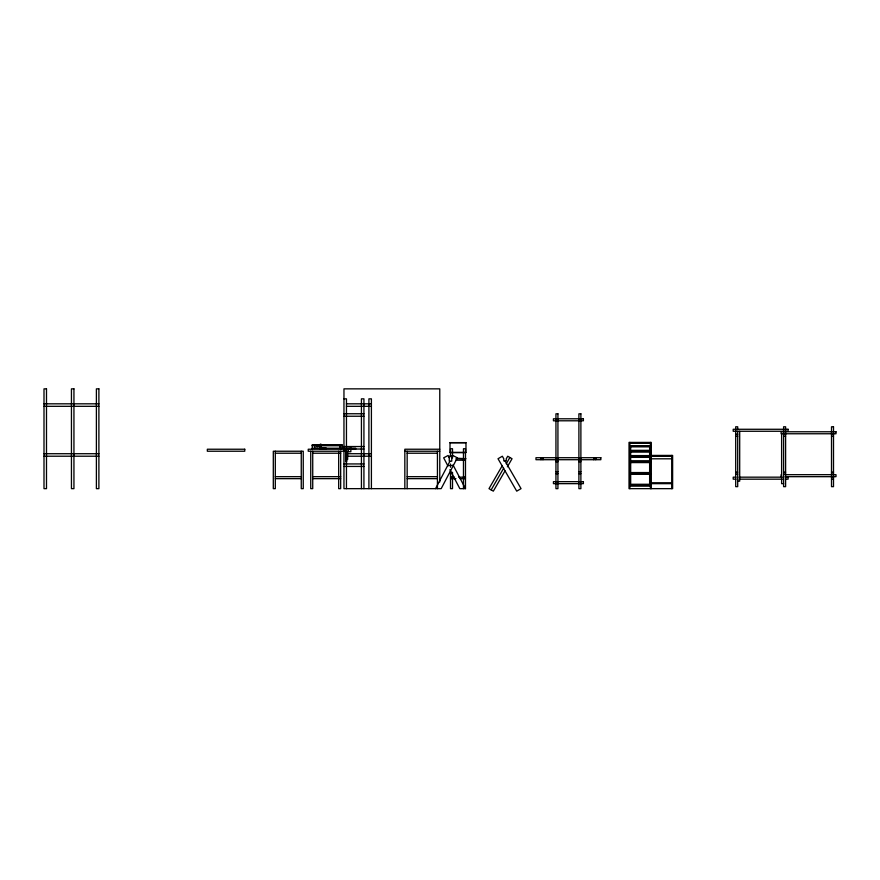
<?xml version="1.0" encoding="UTF-8"?>
<svg xmlns="http://www.w3.org/2000/svg" width="880" height="880" viewBox="0 0 880 880"><rect width="100%" height="100%" fill="white"/><g stroke="black" fill="none" stroke-linecap="round" stroke-linejoin="round"><path stroke-width="1.32" d="M435.545 488.653L449.944 461.208M451.748 457.765L452.936 455.521L457.358 457.831L441.177 488.653L343.959 488.653L343.959 388.85L439.769 388.85L439.769 481.965M502.359 465.52L489.005 488.653L493.328 491.15L505.021 470.877M491.161 489.896L503.701 468.171M506.242 463.782L509.872 457.49M507.353 466.84L512.039 458.733L507.716 456.236L506.275 458.733L506.275 460.9L503.778 460.9L503.778 458.733L502.337 456.236L498.014 458.733L516.725 491.15L521.048 488.653L505.021 460.9M343.959 398.838L346.456 398.838L346.456 453.266M44 403.821L98.89 403.821M346.456 403.821L371.404 403.821M44 406.318L98.89 406.318M346.456 406.318L371.404 406.318M343.959 413.754L363.924 413.754M343.959 416.24L363.924 416.24M735.702 434.258L737.704 434.258M783.607 434.258L785.609 434.258M831.512 434.258L833.503 434.258M735.702 436.26L737.704 436.26M783.607 436.26L785.609 436.26M831.512 436.26L833.503 436.26M450.01 442.717L465.971 442.717M629.915 443.3L650.375 443.3M312.257 445.236L342.199 445.236M312.257 445.742L342.199 445.742M629.915 445.797L650.375 445.797M343.959 446.534L363.924 446.534M320.353 446.732L319.154 446.732L319.154 445.841M320.947 448.03L326.139 448.03L326.139 449.229M312.257 448.228L355.641 448.228L355.641 449.229L308.242 449.229L308.242 451.231L345.664 451.231M320.353 448.635L326.139 448.635M345.664 448.734L351.406 448.228M346.621 449.031L363.924 449.031M439.769 449.229L404.833 449.229L404.833 488.653M404.833 451.231L439.769 451.231M345.664 451.726L346.665 451.726M346.665 451.935L347.655 451.935L347.655 459.415L346.665 459.415M450.01 452.463L465.971 452.463L465.971 442.629L450.01 442.629L450.01 452.551L465.971 452.551M275.308 453.222L301.257 453.222M312.73 453.222L340.67 453.222M407.165 453.222L437.437 453.222M345.664 453.475L346.665 453.475M44 453.717L98.89 453.717M346.621 453.717L371.404 453.717M651.277 455.422L672.628 455.422L672.628 488.653L629.024 488.653L629.024 442.409L651.277 442.409L651.277 488.653M345.664 455.466L346.665 455.466M345.664 455.785L346.665 455.785M345.664 455.961L346.665 455.961M44 456.214L98.89 456.214M346.621 456.214L371.404 456.214M651.277 456.313L671.737 456.313M629.673 456.599L650.628 456.599M345.664 457.171L346.665 457.171M345.664 457.424L346.665 457.424M456.621 458.216L465.971 458.711L455.95 458.711M555.94 458.711L557.931 458.711M578.897 458.711L580.888 458.711M593.857 458.711L595.859 458.711L595.859 457.71M651.277 458.81L671.737 458.81M345.664 459.954L346.665 459.954M455.95 460.207L465.476 460.207M555.94 461.703L557.931 461.703M578.897 461.703L580.888 461.703M343.959 463.936L363.924 463.936M449.262 465.509L451.748 465.509M343.959 466.433L363.924 466.433M555.94 471.68L557.931 471.68M578.897 471.68L580.888 471.68M735.702 472.186L737.704 472.186M783.607 472.186L785.609 472.186M831.512 472.186L833.503 472.186M555.94 473.682L557.931 473.682M578.897 473.682L580.888 473.682M735.702 474.177L737.704 474.177M783.607 474.177L785.609 474.177M831.512 474.177L833.503 474.177M785.235 474.683L836 474.683L836 476.674L785.235 476.674M275.308 476.674L301.257 476.674M312.73 476.674L340.67 476.674M407.165 476.674L437.437 476.674M450.505 477.169L454.586 477.169M458.667 477.169L465.476 477.169M735.955 477.169L733.216 477.169L733.216 479.171L735.955 479.171M739.057 477.169L782.254 477.169M785.356 477.169L788.095 477.169L788.095 479.171L785.356 479.171M831.512 477.169L833.503 477.169M275.308 478.665L301.257 478.665M312.73 478.665L340.67 478.665M407.165 478.665L437.437 478.665M450.505 478.665L455.95 478.665M460.031 478.665L465.476 478.665M739.057 479.171L782.254 479.171M831.512 479.171L833.503 479.171M737.704 481.162L739.695 481.162L739.695 431.266M651.277 482.757L671.737 482.757M651.277 483.659L671.737 483.659M783.607 483.659L781.616 483.659L781.616 433.763M629.915 485.254L650.375 485.254M629.915 486.156L650.375 486.156M463.474 488.653L463.474 448.734L465.476 448.734L465.476 488.653L459.844 488.653L449.889 469.689M449.262 457.765L448.074 455.521L443.663 457.831L448.019 466.136M452.947 464.783L465.476 488.653M783.607 433.015L783.607 426.778L785.609 426.778L785.609 486.651L783.607 486.651L783.607 433.763M781.11 474.683L781.11 476.674M737.704 429.495L737.704 426.778L735.702 426.778L735.702 486.651L737.704 486.651L737.704 431.266M671.737 455.422L671.737 488.653M650.375 442.409L650.375 446.05M650.375 446.842L650.375 451.308M650.375 452.1L650.628 457.347L629.673 457.347L629.915 452.1M650.375 457.347L650.375 461.78M650.375 462.583L650.375 473.495M650.375 474.298L650.375 488.653M649.979 446.842L649.979 451.088L630.322 451.088L630.322 446.842M649.979 452.1L649.979 456.346L630.322 456.346L630.322 452.1M649.979 457.347L649.979 461.582L630.322 461.582L630.322 457.347M649.979 462.583L649.979 473.308L630.322 473.308L630.322 462.583M649.979 474.298L649.979 485.023L630.322 485.023L630.322 474.298M649.627 446.094L649.627 450.34L630.674 450.34L630.674 446.094M649.627 451.352L649.627 455.598L630.674 455.598L630.674 451.352M649.627 456.599L649.627 460.834L630.674 460.834L630.674 456.599M649.627 461.835L649.627 472.56L630.674 472.56L630.674 461.835M649.627 473.539L649.627 484.275L630.674 484.275L630.674 473.539M629.915 442.409L629.915 446.05M629.915 446.842L629.915 451.308M629.915 457.347L629.915 461.78M629.915 462.583L629.915 473.495M629.915 474.298L629.915 488.653M595.749 457.71L595.749 459.712M593.857 457.71L593.747 459.712M542.971 457.71L542.971 459.712M540.969 457.71L540.969 459.712M465.223 458.711L465.223 460.207M465.223 477.169L465.223 478.665M463.727 458.711L463.727 460.207M463.727 477.169L463.727 478.665M452.507 457.897L452.507 448.734L450.505 448.734L450.505 456.72M452.507 472.318L452.507 488.653L450.505 488.653L450.505 470.954M452.254 477.169L452.254 478.665M450.758 477.169L450.758 478.665M450.505 464.046L450.505 467.225M437.437 451.231L437.437 488.653M407.165 451.231L407.165 488.653M371.404 488.653L371.404 398.838L368.907 398.838L368.907 488.653M363.924 488.653L363.924 398.838L361.427 398.838L361.427 488.653M350.856 449.229L350.856 451.726L348.359 451.726L348.359 449.229M346.665 449.229L346.665 461.703L345.664 461.703L345.664 449.229M346.456 458.711L346.456 488.653M342.199 448.228L342.199 444.741L312.257 444.741L312.257 449.229M340.67 448.228L340.67 449.229M340.67 451.231L340.67 488.653L338.679 488.653L338.679 451.231M339.955 445.742L339.955 448.228M339.702 445.742L339.702 448.481M320.947 448.635L320.947 444.136L320.353 444.136L320.353 449.229M320.056 445.236L320.056 445.841L316.954 445.841L316.954 445.236M317.856 445.841L317.856 446.732L316.657 446.732L316.657 444.741M314.754 445.742L314.754 448.481M312.73 451.231L312.73 488.653L310.739 488.653L310.739 451.231M301.257 451.231L301.257 488.653L303.248 488.653L303.248 451.231L273.306 451.231L273.306 488.653L275.308 488.653L275.308 451.231M46.497 388.85L44 388.85L44 488.653L46.497 488.653L46.497 388.85M73.942 388.85L71.445 388.85L71.445 488.653L73.942 488.653L73.942 388.85M98.89 388.85L96.393 388.85L96.393 488.653L98.89 488.653L98.89 388.85M557.931 413.809L555.94 413.809L555.94 488.653L557.931 488.653L557.931 413.809M580.888 413.809L578.897 413.809L578.897 488.653L580.888 488.653L580.888 413.809M583.385 418.792L553.443 418.792L553.443 420.794L583.385 420.794L583.385 418.792M833.503 426.778L831.512 426.778L831.512 486.651L833.503 486.651L833.503 426.778M788.095 429.275L733.216 429.275L733.216 431.266L788.095 431.266L788.095 429.275M836 431.772L781.11 431.772L781.11 433.763L836 433.763L836 431.772M650.628 446.05L629.673 446.05L629.673 446.842L650.628 446.842L650.628 446.05M244.761 449.229L207.339 449.229L207.339 451.231L244.761 451.231L244.761 449.229M650.628 451.308L629.673 451.308L629.673 452.1L650.628 452.1L650.628 451.308M451.748 456.214L449.262 456.214L449.262 461.208L451.748 461.208L451.748 456.214M600.842 457.71L535.975 457.71L535.975 459.712L600.842 459.712L600.842 457.71M650.628 461.78L629.673 461.78L629.673 462.583L650.628 462.583L650.628 461.78M650.628 473.495L629.673 473.495L629.673 474.298L650.628 474.298L650.628 473.495M583.385 481.668L553.443 481.668L553.443 483.659L583.385 483.659L583.385 481.668"/></g></svg>
